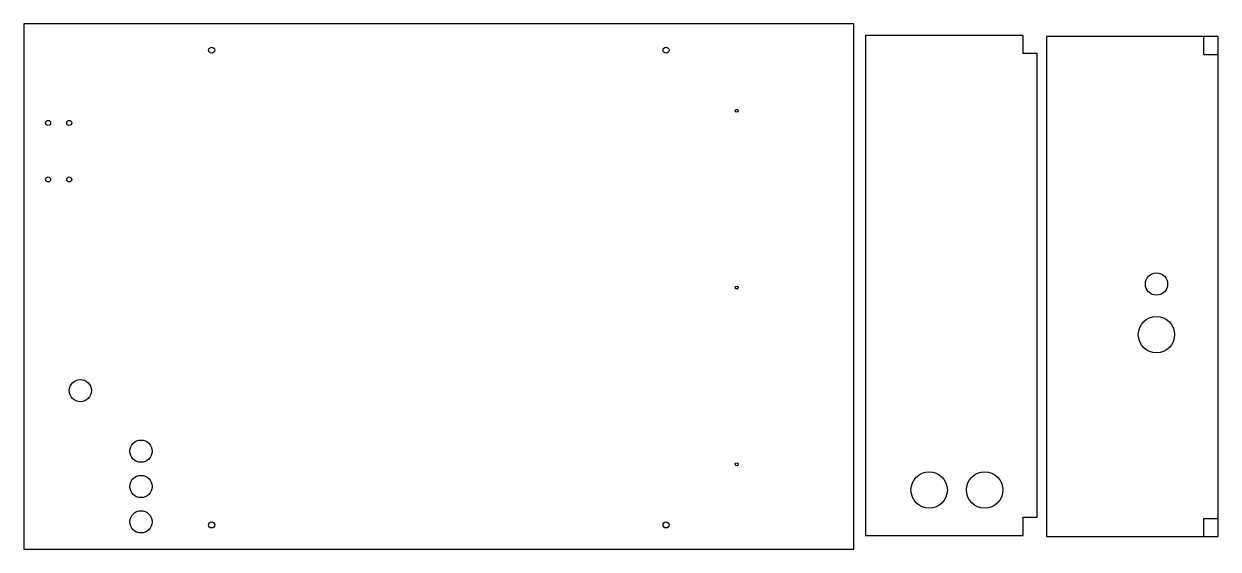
# Model space of a CAD drawing. Header units: inches. Extents: x -2639 to 552, y -4877 to 1067.
# Drawn here: x -2639 to -1456, y -4877 to -4357 of the extents above; entities outside this region: 4.
import ezdxf

# ---------------------------------------------------------------- set-up
doc = ezdxf.new("R2010")
doc.units = ezdxf.units.IN
doc.header["$MEASUREMENT"] = 0

msp = doc.modelspace()

# ---------------------------------------------------------------- linework, layer by layer
at = {"color": 0}
for points in [[(-572.2, 550), (-40.2, 550), (-40.2, 560), (-30.2, 560), (-30.2, 1057), (-40.2, 1057), (-40.2, 1067), (-572.2, 1067), (-572.2, 1057), (-582.2, 1057), (-582.2, 560), (-572.2, 560), (-572.2, 550)], [(542, 1044), (10, 1044), (10, 1034), (0, 1034), (0, 537), (10, 537), (10, 527), (542, 527), (542, 537), (552, 537), (552, 1034), (542, 1034), (542, 1044)], [(-20, 517), (-552, 517), (-552, 507), (-562, 507), (-562, 10), (-552, 10), (-552, 0), (-20, 0), (-20, 10), (-10, 10), (-10, 507), (-20, 507), (-20, 517)], [(542, 517), (10, 517), (10, 507), (0, 507), (0, 10), (10, 10), (10, 0), (542, 0), (542, 10), (552, 10), (552, 507), (542, 507), (542, 517)], [(-2638.8, -4876.8), (-1816.8, -4876.8), (-1816.8, -4356.8), (-2638.8, -4356.8)], [(-1635.3, -4386.2), (-1649.3, -4386.2), (-1649.3, -4368.2), (-1805.3, -4368.2), (-1805.3, -4863.2), (-1649.3, -4863.2), (-1649.3, -4845.2), (-1635.3, -4845.2), (-1635.3, -4386.2)], [(-1456.2, -4864.4), (-1456.2, -4369.4), (-1626.2, -4369.4), (-1626.2, -4864.4)], [(-1456.2, -4387.4), (-1470.2, -4387.4), (-1470.2, -4369.4), (-1626.2, -4369.4), (-1626.2, -4864.4), (-1470.2, -4864.4), (-1470.2, -4846.4), (-1456.2, -4846.4), (-1456.2, -4387.4)]]:
    msp.add_lwpolyline(points, close=True, dxfattribs=at)
for centre, radius in [((-2452.8, -4382.8), 3), ((-2002.8, -4382.8), 3), ((-1932.8, -4442.8), 1.5), ((-2614.8, -4454.8), 2.5), ((-2593.8, -4454.8), 2.5), ((-2614.8, -4510.8), 2.5), ((-2593.8, -4510.8), 2.5), ((-1517.2, -4614.4), 11), ((-1932.8, -4617.8), 1.5), ((-1517.2, -4664.4), 18), ((-2582.8, -4719.8), 11), ((-2522.8, -4779.8), 11), ((-1932.8, -4792.8), 1.5), ((-1742.3, -4818.2), 18), ((-1687.3, -4818.2), 18), ((-2522.8, -4814.8), 11), ((-2522.8, -4849.8), 11), ((-2452.8, -4852.8), 3), ((-2002.8, -4852.8), 3)]:
    msp.add_circle(centre, radius, dxfattribs=at)

doc.saveas('drawing.dxf')
